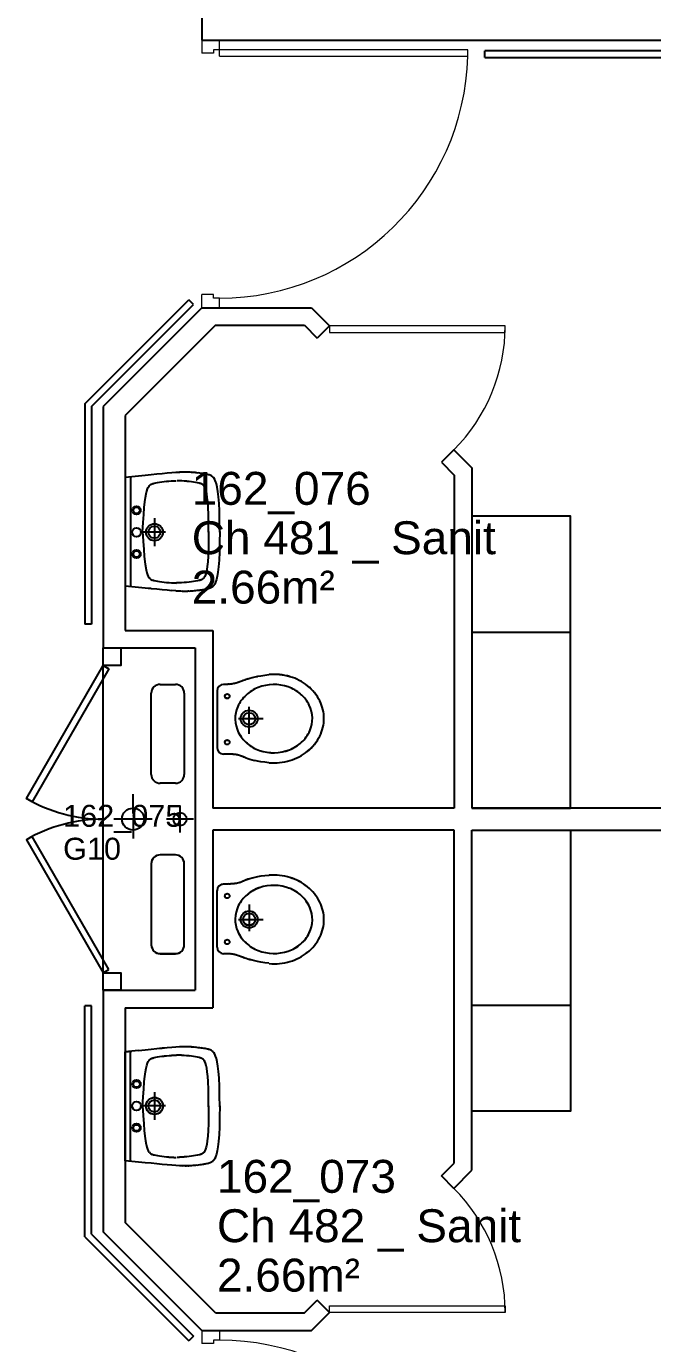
# Model space of a CAD drawing. Header units: metres. Extents: x -8 to 211, y -5 to 116.
# Drawn here: x 161.25 to 164.1, y 72.16 to 78.16 of the extents above; entities that cross this region are included whole.
import ezdxf

# ---------------------------------------------------------------- set-up
doc = ezdxf.new("R2010")
doc.units = ezdxf.units.M
doc.header["$LTSCALE"] = 0.6
doc.header["$MEASUREMENT"] = 0
doc.linetypes.add('CONTINU', pattern=[0])
doc.layers.get('0').update_dxf_attribs({"linetype": 'CONTINUOUS'})
for name, color, linetype in [('006 sanitaire', 5, 'CONTINUOUS'), ('009 main courante', 181, 'CONTINUOUS'), ('A_AGENC', 204, 'CONTINUOUS'), ('A_EQMP', 142, 'CONTINUOUS'), ('A_Etiqu_Gaine', 8, 'CONTINUOUS'), ('A_Etiqu_Gaine_ancien', 8, 'CONTINUOUS'), ('A_Etiqu_Gaine_code', 8, 'CONTINUOUS'), ('A_Etiqu_Local', 8, 'CONTINUOUS'), ('A_Etiqu_Local_ancien', 8, 'CONTINUOUS'), ('A_MUR_CLOIS', 8, 'CONTINU')]:
    doc.layers.add(name, color=color, linetype=linetype)
doc.layers.add('A_PORTE', color=8, linetype='CONTINU', lineweight=0)
doc.styles.add('Attribut', font='arial.ttf')

# ---------------------------------------------------------------- blocks, each defined once
blk = doc.blocks.new('A_Etiqu_Local')
at = {"style": 'Attribut', "flags": 1}
for tag, p in [('CODE_HOPITAL', (-0.4463, 1.632)), ('CODE_SITE', (-0.4463, 1.407)), ('CODE_BATIMENT', (-0.4463, 1.182)), ('CODE_SECTEUR', (-0.4463, 0.957)), ('CODE_ETAGE', (-0.4463, 0.732)), ('NOM_NORMALISE', (-0.4463, -0.843)), ('SECTEUR_ACTIVITE', (-0.4463, -1.068)), ('SOUS_SECTEUR_ACTIVITE', (-0.4463, -1.293)), ('VOLUME', (-0.4463, -1.518)), ('SERVICE', (-0.4463, -1.743)), ('CODE_UG', (-0.4463, -1.968)), ('CODE_UA', (-0.4463, -2.193)), ('CODE_POLE', (-0.4463, -2.418)), ('OCCUPANT_EXTERNE', (-0.4463, -2.643)), ('DISPONIBILITE', (-0.4463, -2.868)), ('ACCES_HANDICAPES', (-0.4463, -3.093)), ('NATURE_SOL', (-0.4463, -3.318)), ('RISQUE_LABORATOIRE', (-0.4463, -3.543)), ('AMIANTE', (-0.4463, -3.768))]:
    blk.add_attdef(tag, p, '', height=0.15, dxfattribs=at)
at = {"layer": 'A_Etiqu_Local', "style": 'Attribut'}
for tag, p in [('CODE_PIECE', (-0.4463, 0.282)), ('NOM_USAGE', (-0.4463, 0.057)), ('SURFACE', (-0.4463, -0.168))]:
    blk.add_attdef(tag, p, '', height=0.15, dxfattribs=at)
at = {"layer": 'A_Etiqu_Local_ancien', "style": 'Attribut'}
blk.add_attdef('CODE_PIECE_ANCIEN', (-0.4463, 0.507), '', height=0.15, dxfattribs=at)
blk = doc.blocks.new('A_Etiqu_Gaine')
at = {"style": 'Attribut', "flags": 1}
for tag, p in [('CODE_HOPITAL', (-0.4323, 0.8651)), ('CODE_SITE', (-0.4323, 0.7151)), ('CODE_BATIMENT', (-0.4323, 0.5651)), ('CODE_SECTEUR', (-0.4323, 0.4151)), ('CODE_ETAGE', (-0.4323, 0.2651)), ('NOM_NORMALISE', (-0.4323, -0.3349)), ('SECTEUR_ACTIVITE', (-0.4323, -0.4849)), ('SOUS_SECTEUR_ACTIVITE', (-0.4323, -0.6349)), ('SURFACE', (-0.4323, -0.7849)), ('CODE_UG', (-0.4323, -0.9349)), ('CODE_POLE', (-0.4323, -1.0849)), ('AMIANTE', (-0.4323, -1.2349))]:
    blk.add_attdef(tag, p, '', height=0.1, dxfattribs=at)
at = {"layer": 'A_Etiqu_Gaine', "style": 'Attribut'}
blk.add_attdef('NOM_USAGE', (-0.4323, -0.1849), '', height=0.1, dxfattribs=at)
at = {"layer": 'A_Etiqu_Gaine_ancien', "style": 'Attribut'}
blk.add_attdef('CODE_PIECE_ANCIEN', (-0.4323, 0.1151), '', height=0.1, dxfattribs=at)
at = {"layer": 'A_Etiqu_Gaine_code', "style": 'Attribut'}
blk.add_attdef('CODE_PIECE', (-0.4323, -0.0349), '', height=0.1, dxfattribs=at)

msp = doc.modelspace()

# ---------------------------------------------------------------- linework, layer by layer
at = {"layer": '006 sanitaire', "color": 8, "linetype": 'Continuous'}
for p, q in [((161.7906, 76.1128), (161.7616, 76.1099)), ((161.8183, 76.1156), (161.7906, 76.1128)), ((161.8183, 76.1152), (161.7906, 76.1125)), ((161.8444, 76.1182), (161.8183, 76.1156)), ((161.8688, 76.1202), (161.8444, 76.1178)), ((161.8915, 76.1227), (161.8688, 76.1206)), ((161.9121, 76.1241), (161.8915, 76.1223)), ((161.9307, 76.126), (161.9121, 76.1245)), ((161.9471, 76.127), (161.9307, 76.126)), ((161.9471, 76.1266), (161.9307, 76.1256)), ((161.9544, 76.1274), (161.9471, 76.127)), ((161.9544, 76.127), (161.9471, 76.1266)), ((161.9612, 76.1273), (161.9544, 76.127)), ((161.9676, 76.1275), (161.9612, 76.1273)), ((161.9736, 76.1279), (161.9676, 76.1278)), ((161.9736, 76.1275), (161.9676, 76.1275)), ((161.9794, 76.1279), (161.9736, 76.1279)), ((161.9851, 76.1278), (161.9794, 76.1279)), ((161.9907, 76.1272), (161.9851, 76.1274)), ((161.9963, 76.1273), (161.9907, 76.1276)), ((162.002, 76.1265), (161.9963, 76.1269)), ((162.0079, 76.1264), (162.002, 76.1269)), ((162.0079, 76.126), (162.002, 76.1265)), ((162.0141, 76.1259), (162.0079, 76.1264)), ((162.0141, 76.1255), (162.0079, 76.126)), ((162.0205, 76.1252), (162.0141, 76.1259)), ((162.027, 76.1246), (162.0205, 76.1252)), ((162.027, 76.1242), (162.0205, 76.1249)), ((162.0336, 76.1234), (162.027, 76.1242)), ((162.0401, 76.123), (162.0336, 76.1238)), ((162.0466, 76.1221), (162.0401, 76.123)), ((162.0528, 76.1212), (162.0466, 76.1221)), ((162.0589, 76.1202), (162.0528, 76.1212)), ((162.0646, 76.1192), (162.0589, 76.1202)), ((162.0646, 76.1189), (162.0589, 76.1199)), ((162.0699, 76.1182), (162.0646, 76.1192)), ((162.0699, 76.1178), (162.0646, 76.1189)), ((162.0748, 76.1168), (162.0699, 76.1178)), ((162.0792, 76.1156), (162.0748, 76.1168)), ((162.0832, 76.1148), (162.0792, 76.116)), ((162.0869, 76.1135), (162.0832, 76.1148)), ((162.0903, 76.112), (162.0869, 76.1135)), ((162.0934, 76.1103), (162.0903, 76.112)), ((162.0934, 76.1099), (162.0903, 76.1116)), ((161.7313, 76.1065), (161.6999, 76.1034)), ((161.6999, 76.1038), (161.6999, 75.6085)), ((161.7248, 76.1038), (161.7248, 75.6085)), ((161.7616, 76.1099), (161.7313, 76.1069)), ((161.7616, 76.1095), (161.7313, 76.1065)), ((161.8024, 76.0515), (161.8056, 76.0587)), ((161.8056, 76.0583), (161.809, 76.0638)), ((161.809, 76.0641), (161.8107, 76.0663)), ((161.8107, 76.0663), (161.8124, 76.0683)), ((161.8107, 76.066), (161.8124, 76.0679)), ((161.8124, 76.0683), (161.8143, 76.0699)), ((161.8124, 76.0679), (161.8143, 76.0696)), ((161.8143, 76.0699), (161.8163, 76.0714)), ((161.8163, 76.0714), (161.8184, 76.0727)), ((161.8184, 76.0727), (161.8207, 76.0738)), ((161.8184, 76.0723), (161.8207, 76.0734)), ((161.8207, 76.0734), (161.8232, 76.0744)), ((161.8232, 76.0748), (161.8258, 76.0757)), ((161.8232, 76.0744), (161.8258, 76.0753)), ((161.8258, 76.0757), (161.8288, 76.0765)), ((161.8258, 76.0753), (161.8288, 76.0762)), ((161.8288, 76.0765), (161.832, 76.0773)), ((161.8288, 76.0762), (161.832, 76.077)), ((161.832, 76.0773), (161.8393, 76.0789)), ((161.832, 76.077), (161.8393, 76.0786)), ((161.8393, 76.0786), (161.8477, 76.0801)), ((161.8477, 76.0805), (161.8569, 76.082)), ((161.8477, 76.0801), (161.8569, 76.0816)), ((161.8569, 76.082), (161.8669, 76.0834)), ((161.8569, 76.0816), (161.8669, 76.083)), ((161.8669, 76.0834), (161.8774, 76.0847)), ((161.8774, 76.0847), (161.8882, 76.0858)), ((161.8882, 76.0858), (161.8993, 76.0868)), ((161.8882, 76.0855), (161.8993, 76.0865)), ((161.8993, 76.0868), (161.9105, 76.0877)), ((161.9105, 76.0877), (161.9215, 76.0883)), ((161.9215, 76.0883), (161.9323, 76.0886)), ((161.9474, 76.0879), (161.9366, 76.0883)), ((161.9584, 76.0873), (161.9474, 76.0879)), ((161.9696, 76.0868), (161.9584, 76.0877)), ((161.9696, 76.0865), (161.9584, 76.0873)), ((161.9807, 76.0858), (161.9696, 76.0868)), ((161.9916, 76.0847), (161.9807, 76.0858)), ((161.9916, 76.0843), (161.9807, 76.0855)), ((162.0021, 76.0834), (161.9916, 76.0847)), ((162.0021, 76.083), (161.9916, 76.0843)), ((162.012, 76.082), (162.0021, 76.0834)), ((162.012, 76.0816), (162.0021, 76.083)), ((162.0212, 76.0801), (162.012, 76.0816)), ((162.0296, 76.0786), (162.0212, 76.0801)), ((162.0369, 76.077), (162.0296, 76.0786)), ((162.0401, 76.0765), (162.0369, 76.0773)), ((162.0431, 76.0753), (162.0401, 76.0762)), ((162.0458, 76.0744), (162.0431, 76.0753)), ((162.0482, 76.0738), (162.0458, 76.0748)), ((162.0505, 76.0727), (162.0482, 76.0738)), ((162.0505, 76.0723), (162.0482, 76.0734)), ((162.0526, 76.0714), (162.0505, 76.0727)), ((162.0526, 76.071), (162.0505, 76.0723)), ((162.0546, 76.0696), (162.0526, 76.071)), ((162.0565, 76.0683), (162.0546, 76.0699)), ((162.0582, 76.066), (162.0565, 76.0679)), ((162.06, 76.0641), (162.0582, 76.0663)), ((162.06, 76.0638), (162.0582, 76.066)), ((162.0633, 76.0587), (162.06, 76.0641)), ((162.0633, 76.0583), (162.06, 76.0638)), ((162.0664, 76.0515), (162.0633, 76.0587)), ((162.0962, 76.108), (162.0934, 76.1099)), ((162.0989, 76.1062), (162.0962, 76.1084)), ((162.0989, 76.1059), (162.0962, 76.108)), ((162.1014, 76.1038), (162.0989, 76.1062)), ((162.1038, 76.1011), (162.1014, 76.1038)), ((162.1038, 76.1007), (162.1014, 76.1034)), ((162.1083, 76.0945), (162.1038, 76.1011)), ((162.1125, 76.0854), (162.1083, 76.0941)), ((162.1163, 76.0742), (162.1125, 76.0858)), ((162.1198, 76.0592), (162.1163, 76.0742)), ((162.1229, 76.0395), (162.1198, 76.0588)), ((161.7875, 75.9662), (161.7904, 75.9918)), ((161.7904, 75.9915), (161.7933, 76.0126)), ((161.7933, 76.0122), (161.7963, 76.0286)), ((161.7963, 76.029), (161.7993, 76.0418)), ((161.7993, 76.0414), (161.8024, 76.0511)), ((162.0693, 76.0414), (162.0664, 76.0511)), ((162.072, 76.029), (162.0693, 76.0418)), ((162.0744, 76.0122), (162.072, 76.0286)), ((162.0765, 75.9915), (162.0744, 76.0126)), ((162.0782, 75.9662), (162.0765, 75.9918)), ((162.1256, 76.0152), (162.1229, 76.0399)), ((162.1278, 75.9852), (162.1256, 76.0156)), ((161.7817, 75.8979), (161.7846, 75.9351)), ((161.7846, 75.9347), (161.7875, 75.9659)), ((162.0795, 75.9351), (162.0782, 75.9662)), ((162.0795, 75.9347), (162.0782, 75.9659)), ((162.0803, 75.8979), (162.0795, 75.9351)), ((162.1295, 75.9491), (162.1278, 75.9856)), ((162.1308, 75.9052), (162.1295, 75.9488)), ((161.7787, 75.8535), (161.7817, 75.8975)), ((161.8334, 75.9174), (161.8334, 75.7906)), ((162.0807, 75.8539), (162.0803, 75.8979)), ((162.1316, 75.8542), (162.1308, 75.9056)), ((161.7787, 75.8569), (161.7817, 75.8129)), ((161.7817, 75.8129), (161.7846, 75.7757)), ((161.8845, 75.8542), (161.7823, 75.8542)), ((162.0803, 75.8133), (162.0795, 75.7761)), ((162.0807, 75.8573), (162.0803, 75.8133)), ((162.1316, 75.8577), (162.1308, 75.8063)), ((161.7846, 75.7757), (161.7875, 75.7446)), ((162.0795, 75.7757), (162.0782, 75.7446)), ((162.1295, 75.7627), (162.1278, 75.7263)), ((162.1308, 75.8067), (162.1295, 75.7631)), ((161.7875, 75.7446), (161.7904, 75.719)), ((161.7904, 75.7194), (161.7933, 75.6986)), ((161.7904, 75.719), (161.7933, 75.6983)), ((161.7933, 75.6986), (161.7963, 75.6822)), ((162.0744, 75.6986), (162.072, 75.6822)), ((162.0765, 75.719), (162.0744, 75.6983)), ((162.0782, 75.745), (162.0765, 75.7194)), ((162.1256, 75.6967), (162.1229, 75.6724)), ((162.1256, 75.6963), (162.1229, 75.672)), ((162.1278, 75.7267), (162.1256, 75.6963)), ((161.7963, 75.6822), (161.7993, 75.6694)), ((161.7993, 75.6694), (161.8024, 75.6597)), ((161.7993, 75.6691), (161.8024, 75.6594)), ((161.8024, 75.6597), (161.8056, 75.6525)), ((161.8056, 75.6525), (161.809, 75.6471)), ((161.8056, 75.6521), (161.809, 75.6467)), ((161.809, 75.6471), (161.8107, 75.6449)), ((161.809, 75.6467), (161.8107, 75.6445)), ((161.8107, 75.6449), (161.8124, 75.6429)), ((161.8124, 75.6429), (161.8143, 75.6413)), ((161.8124, 75.6426), (161.8143, 75.6409)), ((161.8143, 75.6413), (161.8163, 75.6398)), ((161.8163, 75.6398), (161.8184, 75.6385)), ((161.8163, 75.6394), (161.8184, 75.6382)), ((161.8184, 75.6385), (161.8207, 75.6374)), ((161.8207, 75.637), (161.8232, 75.636)), ((161.8232, 75.6364), (161.8258, 75.6355)), ((161.8258, 75.6355), (161.8288, 75.6347)), ((161.8288, 75.6347), (161.832, 75.6339)), ((161.8288, 75.6343), (161.832, 75.6335)), ((161.832, 75.6339), (161.8393, 75.6323)), ((161.832, 75.6335), (161.8393, 75.6319)), ((161.8393, 75.6323), (161.8477, 75.6307)), ((162.0296, 75.6323), (162.0212, 75.6307)), ((162.0296, 75.6319), (162.0212, 75.6303)), ((162.0369, 75.6339), (162.0296, 75.6323)), ((162.0401, 75.6347), (162.0369, 75.6339)), ((162.0401, 75.6343), (162.0369, 75.6335)), ((162.0431, 75.6355), (162.0401, 75.6347)), ((162.0431, 75.6351), (162.0401, 75.6343)), ((162.0458, 75.6364), (162.0431, 75.6355)), ((162.0458, 75.636), (162.0431, 75.6351)), ((162.0482, 75.6374), (162.0458, 75.6364)), ((162.0505, 75.6385), (162.0482, 75.6374)), ((162.0505, 75.6382), (162.0482, 75.637)), ((162.0526, 75.6394), (162.0505, 75.6382)), ((162.0546, 75.6413), (162.0526, 75.6398)), ((162.0565, 75.6429), (162.0546, 75.6413)), ((162.0582, 75.6449), (162.0565, 75.6429)), ((162.06, 75.6467), (162.0582, 75.6445)), ((162.0633, 75.6525), (162.06, 75.6471)), ((162.0664, 75.6597), (162.0633, 75.6525)), ((162.0693, 75.6691), (162.0664, 75.6594)), ((162.072, 75.6818), (162.0693, 75.6691)), ((162.1163, 75.6377), (162.1125, 75.6261)), ((162.1198, 75.6531), (162.1163, 75.638)), ((162.1229, 75.672), (162.1198, 75.6527)), ((161.7313, 75.6054), (161.6999, 75.6085)), ((161.7616, 75.6023), (161.7313, 75.6054)), ((161.7616, 75.602), (161.7313, 75.605)), ((161.7906, 75.599), (161.7616, 75.602)), ((161.8183, 75.5966), (161.7906, 75.5994)), ((161.8183, 75.5963), (161.7906, 75.599)), ((161.8444, 75.5937), (161.8183, 75.5963)), ((161.8688, 75.5917), (161.8444, 75.594)), ((161.8477, 75.6307), (161.857, 75.6292)), ((161.8477, 75.6303), (161.857, 75.6288)), ((161.857, 75.6288), (161.867, 75.6274)), ((161.867, 75.6278), (161.8776, 75.6265)), ((161.8915, 75.5892), (161.8688, 75.5913)), ((161.8776, 75.6261), (161.8887, 75.625)), ((161.8887, 75.625), (161.9001, 75.624)), ((161.9121, 75.5874), (161.8915, 75.5892)), ((161.9001, 75.6243), (161.9116, 75.6235)), ((161.9001, 75.624), (161.9116, 75.6231)), ((161.9116, 75.6231), (161.9231, 75.6225)), ((161.9307, 75.5863), (161.9121, 75.5878)), ((161.9231, 75.6229), (161.9345, 75.6225)), ((161.9231, 75.6225), (161.9345, 75.6221)), ((161.9471, 75.5852), (161.9307, 75.5863)), ((161.9471, 75.5849), (161.9307, 75.5859)), ((161.9458, 75.6229), (161.9344, 75.6225)), ((161.9573, 75.6231), (161.9458, 75.6225)), ((161.9544, 75.5849), (161.9471, 75.5852)), ((161.9544, 75.5845), (161.9471, 75.5849)), ((161.9612, 75.5842), (161.9544, 75.5845)), ((161.9688, 75.6243), (161.9573, 75.6235)), ((161.9676, 75.5844), (161.9612, 75.5846)), ((161.9676, 75.584), (161.9612, 75.5842)), ((161.9736, 75.5843), (161.9676, 75.5844)), ((161.9736, 75.584), (161.9676, 75.584)), ((161.9802, 75.6253), (161.9688, 75.6243)), ((161.9802, 75.625), (161.9688, 75.624)), ((161.9794, 75.584), (161.9736, 75.584)), ((161.9851, 75.5841), (161.9794, 75.584)), ((161.9913, 75.6261), (161.9802, 75.625)), ((161.9907, 75.5847), (161.9851, 75.5845)), ((161.9963, 75.5846), (161.9907, 75.5843)), ((162.0019, 75.6278), (161.9913, 75.6265)), ((162.0019, 75.6274), (161.9913, 75.6261)), ((162.002, 75.5854), (161.9963, 75.585)), ((162.0119, 75.6288), (162.0019, 75.6274)), ((162.0079, 75.5858), (162.002, 75.5854)), ((162.0141, 75.5864), (162.0079, 75.5858)), ((162.0141, 75.586), (162.0079, 75.5855)), ((162.0212, 75.6307), (162.0119, 75.6292)), ((162.0212, 75.6303), (162.0119, 75.6288)), ((162.0205, 75.587), (162.0141, 75.5864)), ((162.0205, 75.5866), (162.0141, 75.586)), ((162.027, 75.5877), (162.0205, 75.587)), ((162.0336, 75.5885), (162.027, 75.5877)), ((162.0401, 75.5893), (162.0336, 75.5885)), ((162.0401, 75.5889), (162.0336, 75.5881)), ((162.0466, 75.5901), (162.0401, 75.5893)), ((162.0528, 75.591), (162.0466, 75.5901)), ((162.0589, 75.592), (162.0528, 75.591)), ((162.0646, 75.593), (162.0589, 75.592)), ((162.0646, 75.5926), (162.0589, 75.5916)), ((162.0699, 75.5937), (162.0646, 75.5926)), ((162.0748, 75.5951), (162.0699, 75.594)), ((162.0748, 75.5947), (162.0699, 75.5937)), ((162.0792, 75.5959), (162.0748, 75.5947)), ((162.0832, 75.5974), (162.0792, 75.5962)), ((162.0832, 75.5971), (162.0792, 75.5959)), ((162.0869, 75.5988), (162.0832, 75.5974)), ((162.0869, 75.5984), (162.0832, 75.5971)), ((162.0903, 75.5999), (162.0869, 75.5984)), ((162.0934, 75.602), (162.0903, 75.6003)), ((162.0962, 75.6035), (162.0934, 75.6016)), ((162.0989, 75.606), (162.0962, 75.6039)), ((162.0989, 75.6056), (162.0962, 75.6035)), ((162.1014, 75.6084), (162.0989, 75.606)), ((162.1038, 75.6112), (162.1014, 75.6084)), ((162.1038, 75.6108), (162.1014, 75.6081)), ((162.1083, 75.6178), (162.1038, 75.6112)), ((162.1083, 75.6174), (162.1038, 75.6108)), ((162.1125, 75.6265), (162.1083, 75.6178)), ((162.1125, 75.6261), (162.1083, 75.6174)), ((161.8594, 75.1603), (161.9294, 75.1603)), ((162.1514, 75.1605), (162.1482, 75.1604)), ((162.1514, 75.1602), (162.1482, 75.16)), ((162.1561, 75.1605), (162.1514, 75.1605)), ((162.1607, 75.1602), (162.1561, 75.1602)), ((162.1652, 75.1606), (162.1607, 75.1606)), ((162.1652, 75.1602), (162.1607, 75.1602)), ((162.1696, 75.1607), (162.1652, 75.1606)), ((162.1696, 75.1604), (162.1652, 75.1602)), ((162.1739, 75.1609), (162.1696, 75.1607)), ((162.1781, 75.1609), (162.1739, 75.1606)), ((162.1824, 75.1616), (162.1781, 75.1612)), ((162.1824, 75.1613), (162.1781, 75.1609)), ((162.1867, 75.1622), (162.1824, 75.1616)), ((162.1867, 75.1618), (162.1824, 75.1613)), ((162.191, 75.1625), (162.1867, 75.1618)), ((162.1955, 75.1638), (162.191, 75.1629)), ((162.1977, 75.1643), (162.1955, 75.1638)), ((162.1977, 75.1639), (162.1955, 75.1634)), ((162.2, 75.1649), (162.1977, 75.1643)), ((162.2023, 75.1655), (162.2, 75.1649)), ((162.2045, 75.1657), (162.2023, 75.1651)), ((162.2068, 75.1667), (162.2045, 75.1661)), ((162.2091, 75.1674), (162.2068, 75.1667)), ((162.2091, 75.167), (162.2068, 75.1664)), ((162.2113, 75.1681), (162.2091, 75.1674)), ((162.2113, 75.1677), (162.2091, 75.167)), ((162.2136, 75.1688), (162.2113, 75.1681)), ((162.2136, 75.1685), (162.2113, 75.1677)), ((162.2157, 75.1696), (162.2136, 75.1688)), ((162.2179, 75.1703), (162.2157, 75.1696)), ((162.2199, 75.1707), (162.2179, 75.1699)), ((162.222, 75.1718), (162.2199, 75.171)), ((162.222, 75.1714), (162.2199, 75.1707)), ((162.224, 75.1725), (162.222, 75.1718)), ((162.2261, 75.1733), (162.224, 75.1725)), ((162.2261, 75.1729), (162.224, 75.1721)), ((162.2282, 75.1737), (162.2261, 75.1729)), ((162.2303, 75.1745), (162.2282, 75.1737)), ((162.2326, 75.1757), (162.2303, 75.1749)), ((162.2326, 75.1753), (162.2303, 75.1745)), ((162.2349, 75.1766), (162.2326, 75.1757)), ((162.2349, 75.1762), (162.2326, 75.1753)), ((162.2373, 75.1775), (162.2349, 75.1766)), ((162.2399, 75.1784), (162.2373, 75.1775)), ((162.2399, 75.1781), (162.2373, 75.1771)), ((162.2457, 75.1801), (162.2399, 75.1781)), ((162.2523, 75.1827), (162.2457, 75.1805)), ((162.2523, 75.1823), (162.2457, 75.1801)), ((162.2599, 75.1851), (162.2523, 75.1827)), ((162.2599, 75.1847), (162.2523, 75.1823)), ((162.2687, 75.1872), (162.2599, 75.1847)), ((162.2788, 75.1899), (162.2687, 75.1872)), ((162.2904, 75.193), (162.2788, 75.1902)), ((162.2904, 75.1926), (162.2788, 75.1899)), ((162.3038, 75.1958), (162.2904, 75.193)), ((162.3038, 75.1954), (162.2904, 75.1926)), ((162.319, 75.1986), (162.3038, 75.1958)), ((162.3361, 75.2016), (162.319, 75.1986)), ((162.3361, 75.2012), (162.319, 75.1983)), ((162.3555, 75.2045), (162.3361, 75.2016)), ((162.3555, 75.2041), (162.3361, 75.2012)), ((161.8194, 74.75), (161.8194, 75.12)), ((161.9694, 75.12), (161.9694, 74.75)), ((162.1194, 75.1304), (162.1194, 74.8732)), ((162.2652, 74.9355), (162.2652, 75.0576)), ((162.2163, 75.0043), (162.3286, 75.0043)), ((162.1514, 74.8428), (162.1482, 74.8429)), ((162.1561, 74.8431), (162.1514, 74.8431)), ((162.1607, 74.8431), (162.1561, 74.8431)), ((162.1607, 74.8428), (162.1561, 74.8428)), ((162.1652, 74.8427), (162.1607, 74.8428)), ((162.1696, 74.8427), (162.1652, 74.8427)), ((162.1739, 74.8429), (162.1696, 74.843)), ((162.1739, 74.8426), (162.1696, 74.8427)), ((162.1781, 74.8428), (162.1739, 74.8429)), ((162.1824, 74.8426), (162.1781, 74.8428)), ((162.1824, 74.8422), (162.1781, 74.8424)), ((162.1867, 74.8423), (162.1824, 74.8426)), ((162.1867, 74.8419), (162.1824, 74.8422)), ((162.191, 74.842), (162.1867, 74.8423)), ((162.1955, 74.8415), (162.191, 74.842)), ((162.1955, 74.8411), (162.191, 74.8416)), ((162.1977, 74.8413), (162.1955, 74.8415)), ((162.1977, 74.8409), (162.1955, 74.8411)), ((162.2, 74.841), (162.1977, 74.8413)), ((162.2023, 74.8403), (162.2, 74.8406)), ((162.2045, 74.8403), (162.2023, 74.8407)), ((162.2068, 74.84), (162.2045, 74.8403)), ((162.2091, 74.8392), (162.2068, 74.8396)), ((162.2113, 74.8391), (162.2091, 74.8396)), ((162.2113, 74.8388), (162.2091, 74.8392)), ((162.2136, 74.8387), (162.2113, 74.8391)), ((162.2157, 74.8378), (162.2136, 74.8383)), ((162.2179, 74.8373), (162.2157, 74.8378)), ((162.2199, 74.8371), (162.2179, 74.8377)), ((162.222, 74.8361), (162.2199, 74.8367)), ((162.224, 74.8354), (162.222, 74.8361)), ((162.2261, 74.8351), (162.224, 74.8358)), ((162.2261, 74.8347), (162.224, 74.8354)), ((162.2282, 74.834), (162.2261, 74.8347)), ((162.2303, 74.8335), (162.2282, 74.8344)), ((162.2303, 74.8332), (162.2282, 74.834)), ((162.2326, 74.8327), (162.2303, 74.8335)), ((162.2349, 74.8313), (162.2326, 74.8323)), ((162.2373, 74.8307), (162.2349, 74.8317)), ((162.2399, 74.8296), (162.2373, 74.8307)), ((162.2399, 74.8292), (162.2373, 74.8303)), ((162.2457, 74.8272), (162.2399, 74.8296)), ((162.2457, 74.8268), (162.2399, 74.8292)), ((162.2523, 74.8245), (162.2457, 74.8272)), ((162.2523, 74.8241), (162.2457, 74.8268)), ((162.2599, 74.8217), (162.2523, 74.8245)), ((162.2687, 74.8187), (162.2599, 74.8217)), ((162.2788, 74.8154), (162.2687, 74.8184)), ((162.2904, 74.8126), (162.2788, 74.8154)), ((162.3038, 74.8103), (162.2904, 74.813)), ((162.319, 74.8079), (162.3038, 74.8103)), ((162.319, 74.8075), (162.3038, 74.8099)), ((162.3361, 74.8054), (162.319, 74.8075)), ((162.3555, 74.8037), (162.3361, 74.8054)), ((161.9294, 74.7103), (161.8594, 74.7103)), ((161.7361, 74.572), (161.7361, 74.6598)), ((161.9499, 74.6081), (161.9499, 74.4851)), ((161.8239, 74.5466), (161.6482, 74.5466)), ((161.7361, 74.5466), (161.7361, 74.4587)), ((162.0113, 74.5466), (161.8884, 74.5466)), ((161.9294, 74.3835), (161.8594, 74.3835)), ((161.9294, 74.3831), (161.8594, 74.3831)), ((161.8194, 74.3435), (161.8194, 73.9731)), ((161.9694, 73.9731), (161.9694, 74.3435)), ((162.1514, 74.2507), (162.1482, 74.2506)), ((162.1561, 74.2507), (162.1514, 74.2507)), ((162.1607, 74.2507), (162.1561, 74.2507)), ((162.1652, 74.2508), (162.1607, 74.2507)), ((162.1696, 74.2508), (162.1652, 74.2508)), ((162.1739, 74.2509), (162.1696, 74.2508)), ((162.1781, 74.2507), (162.1739, 74.2505)), ((162.1824, 74.2509), (162.1781, 74.2507)), ((162.1867, 74.2515), (162.1824, 74.2513)), ((162.191, 74.2519), (162.1867, 74.2515)), ((162.1955, 74.2523), (162.191, 74.2519)), ((162.1977, 74.2522), (162.1955, 74.252)), ((162.2, 74.2529), (162.1977, 74.2526)), ((162.2, 74.2525), (162.1977, 74.2522)), ((162.2023, 74.2528), (162.2, 74.2525)), ((162.2045, 74.2535), (162.2023, 74.2532)), ((162.2045, 74.2531), (162.2023, 74.2528)), ((162.2068, 74.2539), (162.2045, 74.2535)), ((162.2068, 74.2535), (162.2045, 74.2531)), ((162.2091, 74.2543), (162.2068, 74.2539)), ((162.2091, 74.2539), (162.2068, 74.2535)), ((162.2113, 74.2543), (162.2091, 74.2539)), ((162.2136, 74.2552), (162.2113, 74.2547)), ((162.2157, 74.2557), (162.2136, 74.2552)), ((162.2179, 74.2558), (162.2157, 74.2553)), ((162.2199, 74.2568), (162.2179, 74.2562)), ((162.222, 74.2574), (162.2199, 74.2568)), ((162.222, 74.257), (162.2199, 74.2564)), ((162.224, 74.2577), (162.222, 74.257)), ((162.2261, 74.2584), (162.224, 74.2577)), ((162.2282, 74.2591), (162.2261, 74.2584)), ((162.2303, 74.2599), (162.2282, 74.2591)), ((162.2326, 74.2612), (162.2303, 74.2603)), ((162.2349, 74.2622), (162.2326, 74.2612)), ((162.2373, 74.2632), (162.2349, 74.2622)), ((162.2399, 74.2639), (162.2373, 74.2628)), ((162.2457, 74.2663), (162.2399, 74.2639)), ((162.2523, 74.2694), (162.2457, 74.2667)), ((162.2599, 74.2722), (162.2523, 74.2694)), ((162.2599, 74.2718), (162.2523, 74.269)), ((162.2687, 74.2751), (162.2599, 74.2722)), ((162.2687, 74.2748), (162.2599, 74.2718)), ((162.2788, 74.278), (162.2687, 74.2751)), ((162.2788, 74.2777), (162.2687, 74.2748)), ((162.2904, 74.2809), (162.2788, 74.278)), ((162.3038, 74.2836), (162.2904, 74.2809)), ((162.3038, 74.2832), (162.2904, 74.2805)), ((162.319, 74.286), (162.3038, 74.2836)), ((162.3361, 74.2881), (162.319, 74.286)), ((162.3555, 74.2898), (162.3361, 74.2881)), ((162.3555, 74.2894), (162.3361, 74.2877)), ((162.1194, 73.9634), (162.1194, 74.2206)), ((162.1514, 74.2503), (162.1482, 74.2502)), ((162.1652, 74.2504), (162.1607, 74.2503)), ((162.1696, 74.2504), (162.1652, 74.2504)), ((162.2652, 74.1576), (162.2652, 74.0355)), ((162.2163, 74.0896), (162.3286, 74.0896)), ((162.2163, 74.0892), (162.3286, 74.0892)), ((161.8594, 73.9335), (161.9294, 73.9335)), ((161.8594, 73.9331), (161.9294, 73.9331)), ((162.1514, 73.933), (162.1482, 73.9331)), ((162.1561, 73.9333), (162.1514, 73.9333)), ((162.1561, 73.933), (162.1514, 73.933)), ((162.1607, 73.9333), (162.1561, 73.9333)), ((162.1607, 73.9329), (162.1561, 73.933)), ((162.1652, 73.9329), (162.1607, 73.9329)), ((162.1696, 73.9331), (162.1652, 73.9332)), ((162.1739, 73.9325), (162.1696, 73.9327)), ((162.1781, 73.9326), (162.1739, 73.9329)), ((162.1781, 73.9323), (162.1739, 73.9325)), ((162.1824, 73.9318), (162.1781, 73.9323)), ((162.1867, 73.9317), (162.1824, 73.9322)), ((162.191, 73.931), (162.1867, 73.9317)), ((162.1955, 73.9301), (162.191, 73.931)), ((162.1955, 73.9297), (162.191, 73.9306)), ((162.1977, 73.9296), (162.1955, 73.9301)), ((162.2, 73.929), (162.1977, 73.9296)), ((162.2, 73.9286), (162.1977, 73.9292)), ((162.2023, 73.928), (162.2, 73.9286)), ((162.2045, 73.9278), (162.2023, 73.9284)), ((162.2045, 73.9274), (162.2023, 73.928)), ((162.2068, 73.9271), (162.2045, 73.9278)), ((162.2091, 73.9261), (162.2068, 73.9267)), ((162.2113, 73.9254), (162.2091, 73.9261)), ((162.2136, 73.9246), (162.2113, 73.9254)), ((162.2157, 73.9243), (162.2136, 73.925)), ((162.2157, 73.9239), (162.2136, 73.9246)), ((162.2179, 73.9236), (162.2157, 73.9243)), ((162.2199, 73.9228), (162.2179, 73.9236)), ((162.2199, 73.9225), (162.2179, 73.9232)), ((162.222, 73.9217), (162.2199, 73.9225)), ((162.224, 73.921), (162.222, 73.9217)), ((162.2261, 73.9206), (162.224, 73.9213)), ((162.2282, 73.9198), (162.2261, 73.9206)), ((162.2282, 73.9194), (162.2261, 73.9202)), ((162.2303, 73.9186), (162.2282, 73.9194)), ((162.2326, 73.9178), (162.2303, 73.9186)), ((162.2349, 73.9169), (162.2326, 73.9178)), ((162.2373, 73.9164), (162.2349, 73.9173)), ((162.2373, 73.916), (162.2349, 73.9169)), ((162.2399, 73.9154), (162.2373, 73.9164)), ((162.2457, 73.9134), (162.2399, 73.9154)), ((162.2457, 73.913), (162.2399, 73.9151)), ((162.2523, 73.9108), (162.2457, 73.913)), ((162.2599, 73.9084), (162.2523, 73.9108)), ((162.2687, 73.9063), (162.2599, 73.9088)), ((162.2687, 73.9059), (162.2599, 73.9084)), ((162.2788, 73.9036), (162.2687, 73.9063)), ((162.2788, 73.9032), (162.2687, 73.9059)), ((162.2904, 73.9005), (162.2788, 73.9032)), ((162.3038, 73.8981), (162.2904, 73.9009)), ((162.319, 73.8952), (162.3038, 73.8981)), ((162.319, 73.8948), (162.3038, 73.8977)), ((162.3361, 73.8919), (162.319, 73.8948)), ((162.3555, 73.8894), (162.3361, 73.8923)), ((161.7313, 73.4885), (161.6999, 73.4854)), ((161.7313, 73.4881), (161.6999, 73.485)), ((161.6999, 72.9901), (161.6999, 73.4854)), ((161.7248, 72.9901), (161.7248, 73.4854)), ((161.7616, 73.4915), (161.7313, 73.4885)), ((161.7906, 73.4941), (161.7616, 73.4911)), ((161.8183, 73.4969), (161.7906, 73.4941)), ((161.8444, 73.4998), (161.8183, 73.4972)), ((161.8444, 73.4994), (161.8183, 73.4969)), ((161.8688, 73.5022), (161.8444, 73.4998)), ((161.8688, 73.5018), (161.8444, 73.4994)), ((161.8915, 73.5043), (161.8688, 73.5022)), ((161.8915, 73.5039), (161.8688, 73.5018)), ((161.9121, 73.5061), (161.8915, 73.5043)), ((161.9121, 73.5057), (161.8915, 73.5039)), ((161.9116, 73.4704), (161.9231, 73.471)), ((161.9307, 73.5076), (161.9121, 73.5061)), ((161.9307, 73.5072), (161.9121, 73.5057)), ((161.9231, 73.471), (161.9345, 73.4714)), ((161.9471, 73.5082), (161.9307, 73.5072)), ((161.9458, 73.4706), (161.9344, 73.471)), ((161.9573, 73.4704), (161.9458, 73.471)), ((161.9573, 73.47), (161.9458, 73.4706)), ((161.9544, 73.5086), (161.9471, 73.5082)), ((161.9612, 73.5093), (161.9544, 73.509)), ((161.9612, 73.5089), (161.9544, 73.5086)), ((161.9688, 73.4695), (161.9573, 73.4704)), ((161.9676, 73.5091), (161.9612, 73.5089)), ((161.9736, 73.5091), (161.9676, 73.5091)), ((161.9794, 73.5095), (161.9736, 73.5095)), ((161.9851, 73.5094), (161.9794, 73.5095)), ((161.9907, 73.5092), (161.9851, 73.5094)), ((161.9907, 73.5088), (161.9851, 73.509)), ((161.9963, 73.5089), (161.9907, 73.5092)), ((161.9963, 73.5085), (161.9907, 73.5088)), ((162.002, 73.5085), (161.9963, 73.5089)), ((162.002, 73.5081), (161.9963, 73.5085)), ((162.0079, 73.5076), (162.002, 73.5081)), ((162.0141, 73.5071), (162.0079, 73.5076)), ((162.0205, 73.5065), (162.0141, 73.5071)), ((162.027, 73.5062), (162.0205, 73.5069)), ((162.0336, 73.505), (162.027, 73.5058)), ((162.0401, 73.5042), (162.0336, 73.505)), ((162.0466, 73.5034), (162.0401, 73.5042)), ((162.0528, 73.5028), (162.0466, 73.5037)), ((162.0528, 73.5024), (162.0466, 73.5034)), ((162.0589, 73.5019), (162.0528, 73.5028)), ((162.0589, 73.5015), (162.0528, 73.5024)), ((162.0646, 73.5009), (162.0589, 73.5019)), ((162.0699, 73.4998), (162.0646, 73.5009)), ((162.0748, 73.4988), (162.0699, 73.4998)), ((162.0792, 73.4976), (162.0748, 73.4988)), ((162.0792, 73.4973), (162.0748, 73.4984)), ((162.0832, 73.496), (162.0792, 73.4973)), ((162.0869, 73.4947), (162.0832, 73.496)), ((162.0903, 73.4936), (162.0869, 73.4951)), ((162.0903, 73.4932), (162.0869, 73.4947)), ((162.0934, 73.4919), (162.0903, 73.4936)), ((162.0934, 73.4915), (162.0903, 73.4932)), ((162.0962, 73.4896), (162.0934, 73.4915)), ((162.0989, 73.4879), (162.0962, 73.49)), ((162.1014, 73.4854), (162.0989, 73.4879)), ((162.1038, 73.4823), (162.1014, 73.485)), ((162.1083, 73.4761), (162.1038, 73.4827)), ((162.1125, 73.467), (162.1083, 73.4757)), ((161.7933, 73.3952), (161.7963, 73.4117)), ((161.7963, 73.4113), (161.7993, 73.424)), ((161.7993, 73.4244), (161.8024, 73.4341)), ((161.8024, 73.4341), (161.8056, 73.4414)), ((161.8056, 73.4414), (161.809, 73.4468)), ((161.809, 73.4468), (161.8107, 73.449)), ((161.809, 73.4464), (161.8107, 73.4486)), ((161.8107, 73.449), (161.8124, 73.4509)), ((161.8107, 73.4486), (161.8124, 73.4505)), ((161.8124, 73.4505), (161.8143, 73.4522)), ((161.8143, 73.4526), (161.8163, 73.4541)), ((161.8143, 73.4522), (161.8163, 73.4537)), ((161.8163, 73.4541), (161.8184, 73.4553)), ((161.8184, 73.455), (161.8207, 73.4561)), ((161.8207, 73.4565), (161.8232, 73.4575)), ((161.8207, 73.4561), (161.8232, 73.4571)), ((161.8232, 73.4575), (161.8258, 73.4584)), ((161.8232, 73.4571), (161.8258, 73.458)), ((161.8258, 73.4584), (161.8288, 73.4592)), ((161.8258, 73.458), (161.8288, 73.4588)), ((161.8288, 73.4588), (161.832, 73.4596)), ((161.832, 73.4596), (161.8393, 73.4612)), ((161.8393, 73.4616), (161.8477, 73.4632)), ((161.8393, 73.4612), (161.8477, 73.4628)), ((161.8477, 73.4628), (161.857, 73.4643)), ((161.857, 73.4646), (161.867, 73.4661)), ((161.857, 73.4643), (161.867, 73.4657)), ((161.867, 73.4657), (161.8776, 73.467)), ((161.8776, 73.4674), (161.8887, 73.4685)), ((161.8776, 73.467), (161.8887, 73.4681)), ((161.8887, 73.4685), (161.9001, 73.4695)), ((161.9001, 73.4692), (161.9116, 73.47)), ((161.9688, 73.4692), (161.9573, 73.47)), ((161.9802, 73.4681), (161.9688, 73.4692)), ((161.9913, 73.4674), (161.9802, 73.4685)), ((161.9913, 73.467), (161.9802, 73.4681)), ((162.0019, 73.4661), (161.9913, 73.4674)), ((162.0119, 73.4646), (162.0019, 73.4661)), ((162.0119, 73.4643), (162.0019, 73.4657)), ((162.0212, 73.4628), (162.0119, 73.4643)), ((162.0296, 73.4616), (162.0212, 73.4632)), ((162.0369, 73.46), (162.0296, 73.4616)), ((162.0369, 73.4596), (162.0296, 73.4612)), ((162.0401, 73.4592), (162.0369, 73.46)), ((162.0431, 73.458), (162.0401, 73.4588)), ((162.0458, 73.4575), (162.0431, 73.4584)), ((162.0482, 73.4565), (162.0458, 73.4575)), ((162.0482, 73.4561), (162.0458, 73.4571)), ((162.0505, 73.455), (162.0482, 73.4561)), ((162.0526, 73.4537), (162.0505, 73.455)), ((162.0546, 73.4526), (162.0526, 73.4541)), ((162.0546, 73.4522), (162.0526, 73.4537)), ((162.0565, 73.4509), (162.0546, 73.4526)), ((162.0565, 73.4505), (162.0546, 73.4522)), ((162.0582, 73.449), (162.0565, 73.4509)), ((162.06, 73.4464), (162.0582, 73.4486)), ((162.0633, 73.4414), (162.06, 73.4468)), ((162.0633, 73.441), (162.06, 73.4464)), ((162.0664, 73.4341), (162.0633, 73.4414)), ((162.0664, 73.4338), (162.0633, 73.441)), ((162.0693, 73.424), (162.0664, 73.4338)), ((162.072, 73.4113), (162.0693, 73.424)), ((162.0744, 73.3952), (162.072, 73.4117)), ((162.1163, 73.4555), (162.1125, 73.467)), ((162.1198, 73.4404), (162.1163, 73.4558)), ((162.1229, 73.4215), (162.1198, 73.4408)), ((162.1256, 73.3968), (162.1229, 73.4211)), ((161.7875, 73.3489), (161.7904, 73.3745)), ((161.7904, 73.3741), (161.7933, 73.3949)), ((162.0765, 73.3741), (162.0744, 73.3949)), ((162.0782, 73.3489), (162.0765, 73.3745)), ((162.1278, 73.3672), (162.1256, 73.3972)), ((162.1295, 73.3304), (162.1278, 73.3668)), ((161.7817, 73.2802), (161.7846, 73.3178)), ((161.7846, 73.3174), (161.7875, 73.3485)), ((161.8334, 73.3026), (161.8334, 73.1765)), ((162.0795, 73.3174), (162.0782, 73.3485)), ((162.0803, 73.2802), (162.0795, 73.3178)), ((162.1308, 73.2872), (162.1295, 73.3307)), ((161.7787, 73.2362), (161.7817, 73.2805)), ((161.7787, 73.2396), (161.7817, 73.1956)), ((161.8845, 73.2397), (161.7823, 73.2397)), ((161.8845, 73.2393), (161.7823, 73.2393)), ((162.0807, 73.2362), (162.0803, 73.2805)), ((162.0807, 73.2399), (162.0803, 73.196)), ((162.1316, 73.2354), (162.1308, 73.2868)), ((162.1316, 73.2397), (162.1308, 73.1883)), ((161.7817, 73.1956), (161.7846, 73.1584)), ((162.0803, 73.1956), (162.0795, 73.1584)), ((162.1308, 73.1879), (162.1295, 73.1443)), ((161.7846, 73.1587), (161.7875, 73.1273)), ((161.7875, 73.1276), (161.7904, 73.102)), ((162.0782, 73.1276), (162.0765, 73.102)), ((162.0795, 73.1587), (162.0782, 73.1273)), ((162.1295, 73.1447), (162.1278, 73.1083)), ((161.7904, 73.1016), (161.7933, 73.0809)), ((161.7933, 73.0809), (161.7963, 73.0645)), ((161.7963, 73.0649), (161.7993, 73.0521)), ((161.7993, 73.0521), (161.8024, 73.0424)), ((162.0693, 73.0521), (162.0664, 73.0424)), ((162.072, 73.0649), (162.0693, 73.0521)), ((162.0744, 73.0809), (162.072, 73.0645)), ((162.0765, 73.102), (162.0744, 73.0813)), ((162.1229, 73.0536), (162.1198, 73.0343)), ((162.1256, 73.0779), (162.1229, 73.0536)), ((162.1278, 73.1083), (162.1256, 73.0783)), ((161.7313, 72.987), (161.6999, 72.9901)), ((161.8024, 73.042), (161.8056, 73.0348)), ((161.8056, 73.0348), (161.809, 73.0294)), ((161.809, 73.0297), (161.8107, 73.0272)), ((161.8107, 73.0275), (161.8124, 73.0252)), ((161.8124, 73.0252), (161.8143, 73.0236)), ((161.8143, 73.0239), (161.8163, 73.0225)), ((161.8163, 73.0225), (161.8184, 73.0212)), ((161.8184, 73.0208), (161.8207, 73.0197)), ((161.8207, 73.0201), (161.8232, 73.0191)), ((161.8207, 73.0197), (161.8232, 73.0187)), ((161.8232, 73.0191), (161.8258, 73.0182)), ((161.8258, 73.0178), (161.8288, 73.017)), ((161.8288, 73.017), (161.832, 73.0161)), ((161.832, 73.0161), (161.8393, 73.0146)), ((161.8393, 73.0146), (161.8477, 73.013)), ((161.8477, 73.013), (161.8569, 73.0115)), ((161.8569, 73.0119), (161.8669, 73.0105)), ((161.8669, 73.0105), (161.8774, 73.0092)), ((161.8669, 73.0101), (161.8774, 73.0088)), ((161.8774, 73.0092), (161.8882, 73.008)), ((161.8774, 73.0088), (161.8882, 73.0076)), ((161.8882, 73.008), (161.8993, 73.007)), ((161.8993, 73.0066), (161.9105, 73.0058)), ((161.9105, 73.0062), (161.9215, 73.0056)), ((161.9215, 73.0056), (161.9323, 73.0052)), ((161.9215, 73.0052), (161.9323, 73.0049)), ((161.9474, 73.0052), (161.9366, 73.0049)), ((161.9584, 73.0062), (161.9474, 73.0056)), ((161.9584, 73.0058), (161.9474, 73.0052)), ((161.9696, 73.007), (161.9584, 73.0062)), ((161.9696, 73.0066), (161.9584, 73.0058)), ((161.9807, 73.008), (161.9696, 73.007)), ((161.9807, 73.0076), (161.9696, 73.0066)), ((161.9916, 73.0092), (161.9807, 73.008)), ((162.0021, 73.0105), (161.9916, 73.0092)), ((162.012, 73.0119), (162.0021, 73.0105)), ((162.0212, 73.0134), (162.012, 73.0119)), ((162.0212, 73.013), (162.012, 73.0115)), ((162.0296, 73.0149), (162.0212, 73.0134)), ((162.0296, 73.0146), (162.0212, 73.013)), ((162.0369, 73.0165), (162.0296, 73.0149)), ((162.0369, 73.0161), (162.0296, 73.0146)), ((162.0401, 73.0173), (162.0369, 73.0165)), ((162.0431, 73.0178), (162.0401, 73.017)), ((162.0458, 73.0191), (162.0431, 73.0182)), ((162.0458, 73.0187), (162.0431, 73.0178)), ((162.0482, 73.0201), (162.0458, 73.0191)), ((162.0482, 73.0197), (162.0458, 73.0187)), ((162.0505, 73.0212), (162.0482, 73.0201)), ((162.0526, 73.0225), (162.0505, 73.0212)), ((162.0546, 73.0236), (162.0526, 73.0221)), ((162.0565, 73.0256), (162.0546, 73.0239)), ((162.0565, 73.0252), (162.0546, 73.0236)), ((162.0582, 73.0275), (162.0565, 73.0252)), ((162.06, 73.0297), (162.0582, 73.0272)), ((162.0633, 73.0348), (162.06, 73.0294)), ((162.0664, 73.042), (162.0633, 73.0348)), ((162.1038, 72.9928), (162.1014, 72.99)), ((162.1083, 72.999), (162.1038, 72.9924)), ((162.1125, 73.0081), (162.1083, 72.9994)), ((162.1125, 73.0077), (162.1083, 72.999)), ((162.1163, 73.0196), (162.1125, 73.0081)), ((162.1198, 73.0347), (162.1163, 73.0193)), ((161.7313, 72.9866), (161.6999, 72.9897)), ((161.7616, 72.9836), (161.7313, 72.9866)), ((161.7906, 72.981), (161.7616, 72.9839)), ((161.8183, 72.9782), (161.7906, 72.981)), ((161.8444, 72.9756), (161.8183, 72.9782)), ((161.8688, 72.9733), (161.8444, 72.9756)), ((161.8688, 72.9729), (161.8444, 72.9753)), ((161.8915, 72.9712), (161.8688, 72.9733)), ((161.8915, 72.9708), (161.8688, 72.9729)), ((161.9121, 72.9694), (161.8915, 72.9712)), ((161.9121, 72.969), (161.8915, 72.9708)), ((161.9307, 72.9675), (161.9121, 72.969)), ((161.9471, 72.9668), (161.9307, 72.9679)), ((161.9544, 72.9665), (161.9471, 72.9668)), ((161.9612, 72.9662), (161.9544, 72.9665)), ((161.9612, 72.9658), (161.9544, 72.9661)), ((161.9676, 72.966), (161.9612, 72.9662)), ((161.9736, 72.966), (161.9676, 72.966)), ((161.9794, 72.966), (161.9736, 72.966)), ((161.9794, 72.9656), (161.9736, 72.9656)), ((161.9851, 72.9661), (161.9794, 72.966)), ((161.9907, 72.9663), (161.9851, 72.9661)), ((161.9907, 72.9659), (161.9851, 72.9657)), ((161.9963, 72.9666), (161.9907, 72.9663)), ((162.002, 72.967), (161.9963, 72.9666)), ((162.002, 72.9666), (161.9963, 72.9662)), ((162.0079, 72.9675), (162.002, 72.967)), ((162.0141, 72.968), (162.0079, 72.9675)), ((162.0205, 72.9686), (162.0141, 72.968)), ((162.0205, 72.9682), (162.0141, 72.9676)), ((162.027, 72.9693), (162.0205, 72.9686)), ((162.0336, 72.9697), (162.027, 72.9689)), ((162.0401, 72.9709), (162.0336, 72.9701)), ((162.0401, 72.9705), (162.0336, 72.9697)), ((162.0466, 72.9717), (162.0401, 72.9709)), ((162.0528, 72.9723), (162.0466, 72.9714)), ((162.0589, 72.9732), (162.0528, 72.9723)), ((162.0646, 72.9746), (162.0589, 72.9736)), ((162.0699, 72.9757), (162.0646, 72.9746)), ((162.0699, 72.9753), (162.0646, 72.9742)), ((162.0748, 72.9767), (162.0699, 72.9757)), ((162.0792, 72.9775), (162.0748, 72.9763)), ((162.0832, 72.9791), (162.0792, 72.9778)), ((162.0832, 72.9787), (162.0792, 72.9775)), ((162.0869, 72.98), (162.0832, 72.9787)), ((162.0903, 72.9819), (162.0869, 72.9804)), ((162.0934, 72.9836), (162.0903, 72.9819)), ((162.0962, 72.9855), (162.0934, 72.9836)), ((162.0989, 72.9872), (162.0962, 72.9851)), ((162.1014, 72.9897), (162.0989, 72.9872))]:
    msp.add_line(p, q, dxfattribs=at)
for centre, radius in [((161.7519, 75.9537), 0.0189), ((161.7519, 75.9533), 0.0189), ((161.7519, 75.9537), 0.0144), ((161.7519, 75.9533), 0.0144), ((161.7519, 75.8538), 0.0204), ((161.8334, 75.8538), 0.0387), ((161.8334, 75.8542), 0.0274), ((161.7519, 75.7547), 0.0189), ((161.7519, 75.7543), 0.0189), ((161.7519, 75.7547), 0.0144), ((161.7519, 75.7543), 0.0144), ((162.1655, 75.1068), 0.0105), ((162.1655, 75.1064), 0.0105), ((162.2652, 75.0043), 0.0383), ((162.2652, 75.0039), 0.0276), ((162.1655, 74.8969), 0.0105), ((162.1655, 74.8965), 0.0105), ((161.7361, 74.5466), 0.05), ((161.9499, 74.5466), 0.03), ((162.1655, 74.1966), 0.0105), ((162.2652, 74.0896), 0.0383), ((162.2652, 74.0892), 0.0383), ((162.2652, 74.0896), 0.0276), ((162.2652, 74.0892), 0.0276), ((162.1655, 73.987), 0.0105), ((161.7519, 73.3392), 0.0189), ((161.7519, 73.3388), 0.0144), ((161.7519, 73.2397), 0.0204), ((161.7519, 73.2393), 0.0204), ((161.8334, 73.2397), 0.0387), ((161.8334, 73.2393), 0.0387), ((161.8334, 73.2397), 0.0274), ((161.8334, 73.2393), 0.0274), ((161.7519, 73.1402), 0.0189), ((161.7519, 73.1398), 0.0144)]:
    msp.add_circle(centre, radius, dxfattribs=at)
for centre, radius, start, end in [((161.8594, 75.1203), 0.04, 89.99996, 180.00004), ((161.9294, 75.1203), 0.04, 359.99924, 89.99933), ((162.1494, 75.1304), 0.03, 92.1835, 180.00001), ((162.3784, 74.961), 0.1986, 71.09023, 111.2684), ((162.3787, 74.9466), 0.2596, 73.7799, 94.98099), ((162.3787, 74.9462), 0.2596, 73.7799, 94.98099), ((162.3864, 74.9727), 0.232, 51.3375, 73.77953), ((162.4021, 74.9927), 0.2069, 26.62296, 51.33762), ((162.4021, 74.9923), 0.2069, 26.62296, 51.33762), ((162.358, 74.9952), 0.1581, 132.63973, 156.06195), ((162.3702, 74.982), 0.1761, 111.2818, 132.63944), ((162.3857, 74.9823), 0.1761, 49.7317, 71.08934), ((162.3973, 74.9957), 0.1581, 26.30915, 49.73137), ((162.3393, 75.0035), 0.1377, 156.0615, 206.3221), ((162.4156, 75.0047), 0.1377, 336.06169, 26.28815), ((162.4273, 75.0049), 0.1787, 359.99999, 26.62297), ((162.4264, 75.0049), 0.1796, 333.48107, 359.99958), ((162.3576, 75.0125), 0.1581, 206.30986, 229.73207), ((162.3576, 75.0122), 0.1581, 206.30986, 229.73207), ((162.397, 75.013), 0.1581, 312.63973, 336.06195), ((162.3994, 75.0188), 0.2098, 308.97884, 333.48144), ((162.3994, 75.0184), 0.2098, 308.97884, 333.48144), ((162.1494, 74.8729), 0.03, 180.00001, 267.81647), ((162.3693, 75.0259), 0.1761, 229.73246, 251.09011), ((162.3766, 75.0476), 0.1986, 251.08941, 291.29174), ((162.3766, 75.0472), 0.1986, 251.08941, 291.29174), ((162.3848, 75.0266), 0.1761, 291.2818, 312.63944), ((162.3848, 75.0262), 0.1761, 291.2818, 312.63944), ((162.3836, 75.0383), 0.2348, 286.69913, 308.97816), ((162.3764, 75.0624), 0.26, 265.53657, 286.69926), ((161.8594, 74.7503), 0.04, 179.99924, 269.99933), ((161.9294, 74.7503), 0.04, 269.99924, 359.99933), ((161.8594, 74.3435), 0.04, 90.00067, 180.00076), ((161.8594, 74.3431), 0.04, 90.00067, 180.00076), ((161.9294, 74.3435), 0.04, 0.00067, 90.00076), ((161.9294, 74.3431), 0.04, 0.00067, 90.00076), ((162.1494, 74.2206), 0.03, 92.18352, 180.00001), ((162.3764, 74.0315), 0.26, 73.30074, 94.46343), ((162.3764, 74.0311), 0.26, 73.30074, 94.46343), ((162.3836, 74.0556), 0.2348, 51.02184, 73.30087), ((162.3836, 74.0552), 0.2348, 51.02184, 73.30087), ((162.1494, 74.2202), 0.03, 92.18352, 180.00001), ((162.3576, 74.081), 0.1581, 130.26738, 153.68959), ((162.3693, 74.0676), 0.1761, 108.91066, 130.2683), ((162.3693, 74.0672), 0.1761, 108.91066, 130.2683), ((162.3766, 74.0459), 0.1986, 68.71824, 108.91928), ((162.3848, 74.0673), 0.1761, 47.36056, 68.7182), ((162.397, 74.0805), 0.1581, 23.93805, 47.36027), ((162.397, 74.0801), 0.1581, 23.93805, 47.36027), ((162.3994, 74.0747), 0.2098, 26.51856, 51.02116), ((162.3393, 74.09), 0.1377, 153.69118, 203.91568), ((162.4156, 74.0888), 0.1377, 333.69002, 23.93902), ((162.4156, 74.0884), 0.1377, 333.69002, 23.93902), ((162.4264, 74.0885), 0.1796, 0.00042, 26.51893), ((162.4264, 74.0882), 0.1796, 0.00042, 26.51893), ((162.4273, 74.0885), 0.1787, 333.37703, 0.00001), ((162.4273, 74.0882), 0.1787, 333.37703, 0.00001), ((162.358, 74.0986), 0.1581, 203.93857, 227.36079), ((162.358, 74.0983), 0.1581, 203.93857, 227.36079), ((162.3973, 74.0978), 0.1581, 310.26863, 333.69085), ((162.3973, 74.0975), 0.1581, 310.26863, 333.69085), ((161.8594, 73.9735), 0.04, 180.00006, 269.99994), ((161.8594, 73.9731), 0.04, 180.00006, 269.99994), ((161.9294, 73.9735), 0.04, 270.00067, 0.00076), ((161.9294, 73.9731), 0.04, 270.00067, 0.00076), ((162.1494, 73.9634), 0.03, 180.00001, 267.81647), ((162.3702, 74.1115), 0.1761, 227.36056, 248.7182), ((162.3857, 74.1116), 0.1761, 288.91066, 310.2683), ((162.3857, 74.1112), 0.1761, 288.91066, 310.2683), ((162.4021, 74.1008), 0.2069, 308.66238, 333.37704), ((162.3784, 74.1329), 0.1986, 248.71824, 288.88532), ((162.3787, 74.1469), 0.2596, 265.01961, 286.2207), ((162.3864, 74.1208), 0.232, 286.22047, 308.6625), ((162.3864, 74.1204), 0.232, 286.22047, 308.6625)]:
    msp.add_arc(centre, radius, start, end, dxfattribs=at)
at = {"layer": '009 main courante', "color": 8, "linetype": 'Continuous'}
for p, q in [((163.3399, 78.0167), (163.3399, 78.0467)), ((161.5163, 76.4389), (161.9897, 76.9123)), ((162.0109, 76.8911), (161.9897, 76.9123)), ((161.5463, 76.4264), (162.0109, 76.8911)), ((161.5163, 76.4389), (161.5163, 75.4354)), ((161.5463, 76.4264), (161.5463, 75.4354)), ((161.5463, 75.4355), (161.5163, 75.4354)), ((161.5463, 73.6959), (161.5163, 73.6959)), ((161.5163, 72.6425), (161.5163, 73.6959)), ((161.5463, 72.6549), (161.5463, 73.6959)), ((161.5163, 72.6425), (161.9897, 72.1691)), ((161.5463, 72.6549), (162.0109, 72.1903)), ((162.0109, 72.1903), (161.9897, 72.1691))]:
    msp.add_line(p, q, dxfattribs=at)
msp.add_lwpolyline([(163.3399, 78.0167), (166.2848, 78.0167), (166.2848, 78.0467), (163.3399, 78.0467)], dxfattribs=at)
at = {"layer": 'A_AGENC', "color": 8, "linetype": 'Continuous'}
for points in [[(161.5999, 75.3265), (161.6799, 75.3265), (161.6799, 75.2465), (161.5999, 75.2465)], [(161.5999, 73.8465), (161.6799, 73.8465), (161.6799, 73.7665), (161.5999, 73.7665), (161.5999, 75.3265)]]:
    msp.add_lwpolyline(points, dxfattribs=at)
for points in [[(161.6258, 75.2315), (161.2758, 74.6252), (161.2499, 74.6402), (161.5999, 75.2465)], [(161.6258, 73.8615), (161.2758, 74.4677), (161.2499, 74.4527), (161.5999, 73.8465)]]:
    msp.add_lwpolyline(points, close=True, dxfattribs=at)
for centre, start, end in [((161.5999, 75.2465), 240.00001, 270), ((161.5999, 73.8465), 90, 120)]:
    msp.add_arc(centre, 0.7, start, end, dxfattribs=at)
at = {"layer": 'A_EQMP', "color": 8, "linetype": 'Continuous'}
for p, q in [((163.7299, 75.3966), (163.2799, 75.3966)), ((163.7299, 73.6965), (163.2799, 73.6965))]:
    msp.add_line(p, q, dxfattribs=at)
for points in [[(163.2799, 74.5966), (163.7299, 74.5966), (163.7299, 75.9269), (163.2799, 75.9269)], [(163.2799, 74.4965), (163.7299, 74.4965), (163.7299, 73.216), (163.2799, 73.216)]]:
    msp.add_lwpolyline(points, close=True, dxfattribs=at)
at = {"layer": 'A_MUR_CLOIS', "color": 8, "linetype": 'Continuous'}
for p, q in [((162.0499, 78.1965), (162.0499, 78.0965)), ((162.0499, 78.0965), (166.3748, 78.0965)), ((162.0499, 76.8768), (161.5999, 76.4268)), ((162.0499, 76.8768), (162.5499, 76.8768)), ((162.5499, 76.8768), (162.632, 76.7946)), ((162.1113, 76.7968), (161.6999, 76.3853)), ((162.1113, 76.7968), (162.5167, 76.7968)), ((162.5167, 76.7968), (162.5754, 76.738)), ((162.632, 76.7946), (162.5754, 76.738)), ((161.5999, 76.4268), (161.5999, 75.3265)), ((161.6999, 76.3853), (161.6999, 75.4065)), ((163.1977, 76.2289), (163.1411, 76.1724)), ((163.1411, 76.1724), (163.1999, 76.1136)), ((163.1977, 76.2289), (163.2799, 76.1468)), ((163.1999, 76.1136), (163.1999, 74.5965)), ((163.2799, 76.1468), (163.2799, 74.5965)), ((161.6999, 75.4065), (162.0994, 75.4065)), ((162.0994, 75.4065), (162.0994, 74.5965)), ((161.5999, 75.3265), (162.0194, 75.3265)), ((162.0194, 75.3265), (162.0194, 73.7665)), ((163.1999, 74.5965), (162.0994, 74.5965)), ((166.9998, 74.5965), (163.2799, 74.5965)), ((163.1999, 74.4965), (162.0994, 74.4965)), ((162.0994, 74.4965), (162.0994, 73.6865)), ((163.1999, 72.9794), (163.1999, 74.4965)), ((163.2799, 74.4965), (166.9998, 74.4965)), ((163.2799, 72.9463), (163.2799, 74.4965)), ((161.5999, 73.7665), (162.0194, 73.7665)), ((161.5999, 73.7665), (161.5999, 72.6663)), ((161.6999, 73.6865), (162.0994, 73.6865)), ((161.6999, 73.6865), (161.6999, 72.7077)), ((163.1411, 72.9207), (163.1999, 72.9794)), ((163.1977, 72.8641), (163.2799, 72.9463)), ((163.1977, 72.8641), (163.1411, 72.9207)), ((162.1113, 72.2963), (161.6999, 72.7077)), ((162.0499, 72.2163), (161.5999, 72.6663)), ((162.5167, 72.2963), (162.5754, 72.355)), ((162.632, 72.2984), (162.5754, 72.355)), ((162.1113, 72.2963), (162.5167, 72.2963)), ((162.5499, 72.2163), (162.632, 72.2984)), ((162.0499, 72.2163), (162.5499, 72.2163))]:
    msp.add_line(p, q, dxfattribs=at)
at = {"layer": 'A_PORTE', "color": 8, "linetype": 'Continuous'}
for p, q in [((162.0499, 78.0965), (162.1299, 78.0965)), ((162.0499, 78.0965), (162.0499, 78.0366)), ((162.1299, 78.0226), (162.1299, 78.0965)), ((162.1021, 78.0366), (162.0499, 78.0366)), ((163.2615, 78.0526), (162.1021, 78.0526)), ((162.1021, 78.0526), (162.1021, 78.0366)), ((163.2615, 78.0226), (163.2615, 78.0526)), ((162.1299, 78.0226), (163.2615, 78.0226)), ((162.1021, 76.9366), (162.0499, 76.9366)), ((162.0499, 76.8768), (162.0499, 76.9366)), ((162.1021, 76.9206), (162.1021, 76.9366)), ((162.1299, 76.9206), (162.1021, 76.9206)), ((162.1299, 76.8768), (162.1299, 76.9206)), ((162.0499, 76.8768), (162.1299, 76.8768)), ((163.432, 76.7946), (162.632, 76.7946)), ((162.632, 76.7946), (162.632, 76.7646)), ((163.432, 76.7646), (163.432, 76.7946)), ((162.632, 76.7646), (163.432, 76.7646)), ((162.632, 72.3284), (163.432, 72.3284)), ((162.632, 72.2984), (162.632, 72.3284)), ((163.432, 72.2984), (162.632, 72.2984)), ((163.432, 72.3284), (163.432, 72.2984)), ((162.0499, 72.2163), (162.1299, 72.2163)), ((162.0499, 72.2163), (162.0499, 72.1564)), ((162.1299, 72.2163), (162.1299, 72.1724)), ((162.1021, 72.1564), (162.0499, 72.1564)), ((162.1299, 72.1724), (162.1021, 72.1724)), ((162.1021, 72.1724), (162.1021, 72.1564))]:
    msp.add_line(p, q, dxfattribs=at)
for centre, radius, start, end in [((162.1299, 78.0526), 1.132, 270, 358.48138), ((162.632, 76.7946), 0.8, 314.99999, 0), ((162.632, 72.2984), 0.8, 0, 45.00001), ((162.1299, 71.0404), 1.132, 1.51862, 90)]:
    msp.add_arc(centre, radius, start, end, dxfattribs=at)

# ---------------------------------------------------------------- block references
at = {"layer": 'A_Etiqu_Gaine', "color": 8}
msp.add_blockref('A_Etiqu_Gaine', (161.8496, 74.5465), dxfattribs=at).add_auto_attribs({'CODE_PIECE': '162_075', 'NOM_USAGE': 'G10'})
at = {"layer": 'A_Etiqu_Local', "color": 8}
ref = msp.add_blockref('A_Etiqu_Local', (162.4499, 75.6966), dxfattribs=at)
ref.add_attrib('CODE_PIECE', '162_076', (162.0035, 75.9786), dxfattribs={"height": 0.15, "style": 'Attribut'})
ref.add_attrib('NOM_USAGE', 'Ch 481 _ Sanit', (162.0035, 75.7536), dxfattribs={"height": 0.15, "style": 'Attribut'})
ref.add_attrib('SURFACE', '2.66m²', (162.0035, 75.5286), dxfattribs={"height": 0.15, "style": 'Attribut'})
ref = msp.add_blockref('A_Etiqu_Local', (162.5647, 72.5617), dxfattribs=at)
ref.add_attrib('CODE_PIECE', '162_073', (162.1184, 72.8437), dxfattribs={"height": 0.15, "style": 'Attribut'})
ref.add_attrib('NOM_USAGE', 'Ch 482 _ Sanit', (162.1184, 72.6187), dxfattribs={"height": 0.15, "style": 'Attribut'})
ref.add_attrib('SURFACE', '2.66m²', (162.1184, 72.3937), dxfattribs={"height": 0.15, "style": 'Attribut'})

doc.saveas('drawing.dxf')
